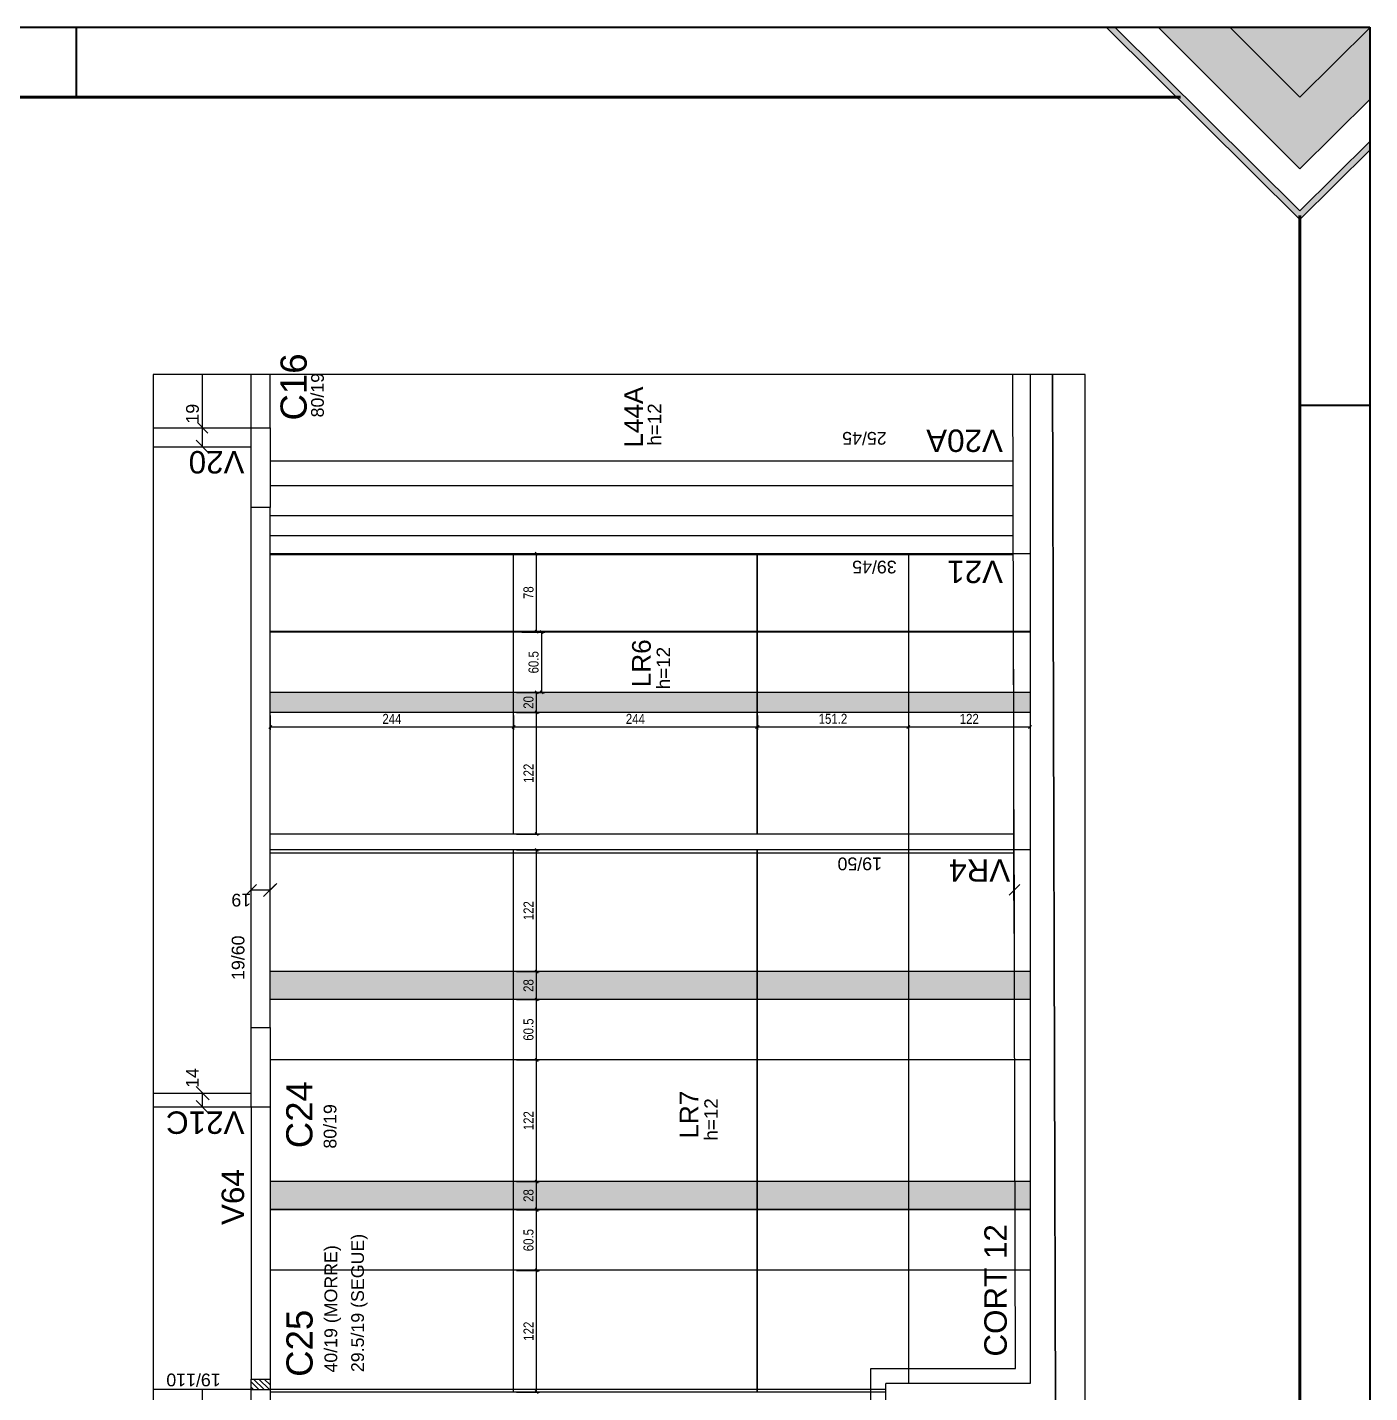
# Model space of a CAD drawing. Extents: x -9338 to -2786, y 930 to 5130.
# Drawn here: x -4132 to -2786, y 3761 to 5130 of the extents above; entities that cross this region are included whole.
import ezdxf

# ---------------------------------------------------------------- set-up
doc = ezdxf.new("R2010")
doc.units = 0
doc.linetypes.add('HIDDEN2', pattern=[0.1875, 0.125, -0.0625])
for name, color, linetype in [('1', 3, 'Continuous'), ('210', 3, 'HIDDEN2'), ('212', 3, 'Continuous'), ('213', 3, 'Continuous'), ('216', 3, 'Continuous'), ('220', 5, 'Continuous'), ('221', 1, 'Continuous'), ('222', 6, 'Continuous'), ('226', 4, 'Continuous'), ('233', 6, 'Continuous'), ('250', 1, 'Continuous'), ('COTA', 2, 'Continuous'), ('Hachura', 7, 'Continuous'), ('Painéis', 200, 'Continuous')]:
    doc.layers.add(name, color=color, linetype=linetype)
doc.layers.add('FOLHA', color=255, linetype='Continuous', lineweight=40)
doc.layers.add('Folhas', color=255, linetype='Continuous', lineweight=9)
doc.styles.add('COTA TECNICA-50', font='techl___.ttf', dxfattribs={"height": 10})
doc.styles.get("Standard").update_dxf_attribs({"font": 'arial.ttf'})
doc.dimstyles.new('COTA PAINEL-50', dxfattribs={"dimtxt": 10, "dimasz": 3, "dimexe": 3, "dimexo": 3, "dimgap": 3, "dimtad": 1, "dimdec": 1, "dimzin": 9, "dimdsep": 46, "dimtxsty": 'COTA TECNICA-50', "dimblk1": 'OBLIQUE', "dimblk2": 'OBLIQUE', "dimsah": 1, "dimcen": 0.9, "dimclrd": 4, "dimclre": 4, "dimclrt": 240, "dimadec": 1, "dimazin": 3, "dimtfac": 1, "dimtdec": 1, "dimtmove": 0, "dimatfit": 3, "dimfxl": 1, "dimtolj": 1, "dimtzin": 12, "dimarcsym": 0})

# ---------------------------------------------------------------- blocks, each defined once
blk = doc.blocks.new('_H950EE058A0-003')
for p, q in [((1064.822051, 10674.403208), (1072.482335, 10682.063492)), ((1064.822051, 10679.706509), (1067.179034, 10682.063492)), ((1064.822051, 10669.099907), (1075.322051, 10679.599907)), ((1064.822051, 10663.796606), (1075.322051, 10674.296606)), ((1069.392238, 10663.063492), (1075.322051, 10668.993305)), ((1074.695539, 10663.063492), (1075.322051, 10663.690004))]:
    blk.add_line(p, q)
blk = doc.blocks.new('_Oblique')
at = {"color": 0, "linetype": 'ByBlock', "lineweight": -2}
blk.add_line((-0.5, -0.5), (0.5, 0.5), dxfattribs=at)
blk = doc.blocks.new('*D268')
at = {"layer": 'COTA', "color": 4, "lineweight": -2, "transparency": 16777216}
for p, q in [((-3641.2, 3884.1), (-3618.2, 3884.1)), ((-3621.2, 3762.1), (-3621.2, 3884.1)), ((-3641.2, 3762.1), (-3618.2, 3762.1))]:
    blk.add_line(p, q, dxfattribs=at)
at = {"layer": 'Defpoints', "color": 0, "transparency": 16777216}
for p in [(-3644.2, 3884.1), (-3621.2, 3884.1), (-3644.2, 3762.1)]:
    blk.add_point(p, dxfattribs=at)
at = {"layer": 'COTA', "color": 4, "lineweight": -2, "transparency": 16777216, "xscale": 3, "yscale": 3, "zscale": 3}
for p, rotation in [((-3621.2, 3884.1), 90), ((-3621.2, 3762.1), 270)]:
    blk.add_blockref('_Oblique', p, dxfattribs=dict(at, rotation=rotation))
at = {"layer": 'COTA', "color": 240, "transparency": 16777216, "insert": (-3629.3, 3823.1), "char_height": 10, "attachment_point": 5, "rotation": 90, "style": 'COTA TECNICA-50'}
blk.add_mtext('\\A1;122', dxfattribs=at)
blk = doc.blocks.new('*D269')
at = {"layer": 'COTA', "color": 4, "lineweight": -2, "transparency": 16777216}
for p, q in [((-3641.2, 3944.6), (-3618.2, 3944.6)), ((-3621.2, 3884.1), (-3621.2, 3944.6)), ((-3641.2, 3884.1), (-3618.2, 3884.1))]:
    blk.add_line(p, q, dxfattribs=at)
at = {"layer": 'Defpoints', "color": 0, "transparency": 16777216}
for p in [(-3644.2, 3944.6), (-3621.2, 3944.6), (-3644.2, 3884.1)]:
    blk.add_point(p, dxfattribs=at)
at = {"layer": 'COTA', "color": 4, "lineweight": -2, "transparency": 16777216, "xscale": 3, "yscale": 3, "zscale": 3}
for p, rotation in [((-3621.2, 3944.6), 90), ((-3621.2, 3884.1), 270)]:
    blk.add_blockref('_Oblique', p, dxfattribs=dict(at, rotation=rotation))
at = {"layer": 'COTA', "color": 240, "transparency": 16777216, "insert": (-3629.3, 3914.4), "char_height": 10, "attachment_point": 5, "rotation": 90, "style": 'COTA TECNICA-50'}
blk.add_mtext('\\A1;60.5', dxfattribs=at)
blk = doc.blocks.new('*D270')
at = {"layer": 'COTA', "color": 4, "lineweight": -2, "transparency": 16777216}
for p, q in [((-3641.2, 3973.1), (-3618.2, 3973.1)), ((-3621.2, 3945.1), (-3621.2, 3973.1)), ((-3641.2, 3945.1), (-3618.2, 3945.1))]:
    blk.add_line(p, q, dxfattribs=at)
at = {"layer": 'Defpoints', "color": 0, "transparency": 16777216}
for p in [(-3644.2, 3973.1), (-3621.2, 3973.1), (-3644.2, 3945.1)]:
    blk.add_point(p, dxfattribs=at)
at = {"layer": 'COTA', "color": 4, "lineweight": -2, "transparency": 16777216, "xscale": 3, "yscale": 3, "zscale": 3}
for p, rotation in [((-3621.2, 3973.1), 90), ((-3621.2, 3945.1), 270)]:
    blk.add_blockref('_Oblique', p, dxfattribs=dict(at, rotation=rotation))
at = {"layer": 'COTA', "color": 240, "transparency": 16777216, "insert": (-3629.3, 3959.1), "char_height": 10, "attachment_point": 5, "rotation": 90, "style": 'COTA TECNICA-50'}
blk.add_mtext('\\A1;28', dxfattribs=at)
blk = doc.blocks.new('*D271')
at = {"layer": 'COTA', "color": 4, "lineweight": -2, "transparency": 16777216}
for p, q in [((-3641.2, 4095.1), (-3618.2, 4095.1)), ((-3621.2, 3973.1), (-3621.2, 4095.1)), ((-3641.2, 3973.1), (-3618.2, 3973.1))]:
    blk.add_line(p, q, dxfattribs=at)
at = {"layer": 'Defpoints', "color": 0, "transparency": 16777216}
for p in [(-3644.2, 4095.1), (-3621.2, 4095.1), (-3644.2, 3973.1)]:
    blk.add_point(p, dxfattribs=at)
at = {"layer": 'COTA', "color": 4, "lineweight": -2, "transparency": 16777216, "xscale": 3, "yscale": 3, "zscale": 3}
for p, rotation in [((-3621.2, 4095.1), 90), ((-3621.2, 3973.1), 270)]:
    blk.add_blockref('_Oblique', p, dxfattribs=dict(at, rotation=rotation))
at = {"layer": 'COTA', "color": 240, "transparency": 16777216, "insert": (-3629.3, 4034.1), "char_height": 10, "attachment_point": 5, "rotation": 90, "style": 'COTA TECNICA-50'}
blk.add_mtext('\\A1;122', dxfattribs=at)
blk = doc.blocks.new('*D272')
at = {"layer": 'COTA', "color": 4, "lineweight": -2, "transparency": 16777216}
for p, q in [((-3641.2, 4155.6), (-3618.2, 4155.6)), ((-3621.2, 4095.1), (-3621.2, 4155.6)), ((-3641.2, 4095.1), (-3618.2, 4095.1))]:
    blk.add_line(p, q, dxfattribs=at)
at = {"layer": 'Defpoints', "color": 0, "transparency": 16777216}
for p in [(-3644.2, 4155.6), (-3621.2, 4155.6), (-3644.2, 4095.1)]:
    blk.add_point(p, dxfattribs=at)
at = {"layer": 'COTA', "color": 4, "lineweight": -2, "transparency": 16777216, "xscale": 3, "yscale": 3, "zscale": 3}
for p, rotation in [((-3621.2, 4155.6), 90), ((-3621.2, 4095.1), 270)]:
    blk.add_blockref('_Oblique', p, dxfattribs=dict(at, rotation=rotation))
at = {"layer": 'COTA', "color": 240, "transparency": 16777216, "insert": (-3629.3, 4125.4), "char_height": 10, "attachment_point": 5, "rotation": 90, "style": 'COTA TECNICA-50'}
blk.add_mtext('\\A1;60.5', dxfattribs=at)
blk = doc.blocks.new('*D273')
at = {"layer": 'COTA', "color": 4, "lineweight": -2, "transparency": 16777216}
for p, q in [((-3641.2, 4183.6), (-3618.2, 4183.6)), ((-3621.2, 4155.6), (-3621.2, 4183.6)), ((-3641.2, 4155.6), (-3618.2, 4155.6))]:
    blk.add_line(p, q, dxfattribs=at)
at = {"layer": 'Defpoints', "color": 0, "transparency": 16777216}
for p in [(-3644.2, 4183.6), (-3621.2, 4183.6), (-3644.2, 4155.6)]:
    blk.add_point(p, dxfattribs=at)
at = {"layer": 'COTA', "color": 4, "lineweight": -2, "transparency": 16777216, "xscale": 3, "yscale": 3, "zscale": 3}
for p, rotation in [((-3621.2, 4183.6), 90), ((-3621.2, 4155.6), 270)]:
    blk.add_blockref('_Oblique', p, dxfattribs=dict(at, rotation=rotation))
at = {"layer": 'COTA', "color": 240, "transparency": 16777216, "insert": (-3629.3, 4169.6), "char_height": 10, "attachment_point": 5, "rotation": 90, "style": 'COTA TECNICA-50'}
blk.add_mtext('\\A1;28', dxfattribs=at)
blk = doc.blocks.new('*D274')
at = {"layer": 'COTA', "color": 4, "lineweight": -2, "transparency": 16777216}
for p, q in [((-3641.2, 4305.6), (-3618.2, 4305.6)), ((-3621.2, 4183.6), (-3621.2, 4305.6)), ((-3641.2, 4183.6), (-3618.2, 4183.6))]:
    blk.add_line(p, q, dxfattribs=at)
at = {"layer": 'Defpoints', "color": 0, "transparency": 16777216}
for p in [(-3644.2, 4305.6), (-3621.2, 4305.6), (-3644.2, 4183.6)]:
    blk.add_point(p, dxfattribs=at)
at = {"layer": 'COTA', "color": 4, "lineweight": -2, "transparency": 16777216, "xscale": 3, "yscale": 3, "zscale": 3}
for p, rotation in [((-3621.2, 4305.6), 90), ((-3621.2, 4183.6), 270)]:
    blk.add_blockref('_Oblique', p, dxfattribs=dict(at, rotation=rotation))
at = {"layer": 'COTA', "color": 240, "transparency": 16777216, "insert": (-3629.3, 4244.6), "char_height": 10, "attachment_point": 5, "rotation": 90, "style": 'COTA TECNICA-50'}
blk.add_mtext('\\A1;122', dxfattribs=at)
blk = doc.blocks.new('*D275')
at = {"layer": 'COTA', "color": 4, "lineweight": -2, "transparency": 16777216}
for p, q in [((-3641.2, 4443.4), (-3618.2, 4443.4)), ((-3621.2, 4321.4), (-3621.2, 4443.4)), ((-3641.2, 4321.4), (-3618.2, 4321.4))]:
    blk.add_line(p, q, dxfattribs=at)
at = {"layer": 'Defpoints', "color": 0, "transparency": 16777216}
for p in [(-3644.2, 4443.4), (-3621.2, 4443.4), (-3644.2, 4321.4)]:
    blk.add_point(p, dxfattribs=at)
at = {"layer": 'COTA', "color": 4, "lineweight": -2, "transparency": 16777216, "xscale": 3, "yscale": 3, "zscale": 3}
for p, rotation in [((-3621.2, 4443.4), 90), ((-3621.2, 4321.4), 270)]:
    blk.add_blockref('_Oblique', p, dxfattribs=dict(at, rotation=rotation))
at = {"layer": 'COTA', "color": 240, "transparency": 16777216, "insert": (-3629.3, 4382.4), "char_height": 10, "attachment_point": 5, "rotation": 90, "style": 'COTA TECNICA-50'}
blk.add_mtext('\\A1;122', dxfattribs=at)
blk = doc.blocks.new('*D276')
at = {"layer": 'COTA', "color": 4, "lineweight": -2, "transparency": 16777216}
for p, q in [((-3641.2, 4463.4), (-3618.2, 4463.4)), ((-3621.2, 4443.4), (-3621.2, 4463.4)), ((-3641.2, 4443.4), (-3618.2, 4443.4))]:
    blk.add_line(p, q, dxfattribs=at)
at = {"layer": 'Defpoints', "color": 0, "transparency": 16777216}
for p in [(-3644.2, 4463.4), (-3621.2, 4463.4), (-3644.2, 4443.4)]:
    blk.add_point(p, dxfattribs=at)
at = {"layer": 'COTA', "color": 4, "lineweight": -2, "transparency": 16777216, "xscale": 3, "yscale": 3, "zscale": 3}
for p, rotation in [((-3621.2, 4463.4), 90), ((-3621.2, 4443.4), 270)]:
    blk.add_blockref('_Oblique', p, dxfattribs=dict(at, rotation=rotation))
at = {"layer": 'COTA', "color": 240, "transparency": 16777216, "insert": (-3629.3, 4453.4), "char_height": 10, "attachment_point": 5, "rotation": 90, "style": 'COTA TECNICA-50'}
blk.add_mtext('\\A1;20', dxfattribs=at)
blk = doc.blocks.new('*D277')
at = {"layer": 'COTA', "color": 4, "lineweight": -2, "transparency": 16777216}
for p, q in [((-3636.1, 4523.9), (-3613.1, 4523.9)), ((-3616.1, 4463.4), (-3616.1, 4523.9)), ((-3641.2, 4463.4), (-3613.1, 4463.4))]:
    blk.add_line(p, q, dxfattribs=at)
at = {"layer": 'Defpoints', "color": 0, "transparency": 16777216}
for p in [(-3639.1, 4523.9), (-3616.1, 4523.9), (-3644.2, 4463.4)]:
    blk.add_point(p, dxfattribs=at)
at = {"layer": 'COTA', "color": 4, "lineweight": -2, "transparency": 16777216, "xscale": 3, "yscale": 3, "zscale": 3}
for p, rotation in [((-3616.1, 4523.9), 90), ((-3616.1, 4463.4), 270)]:
    blk.add_blockref('_Oblique', p, dxfattribs=dict(at, rotation=rotation))
at = {"layer": 'COTA', "color": 240, "transparency": 16777216, "insert": (-3624.2, 4493.6), "char_height": 10, "attachment_point": 5, "rotation": 90, "style": 'COTA TECNICA-50'}
blk.add_mtext('\\A1;60.5', dxfattribs=at)
blk = doc.blocks.new('*D278')
at = {"layer": 'COTA', "color": 4, "lineweight": -2, "transparency": 16777216}
for p, q in [((-3641.2, 4602.4), (-3618.2, 4602.4)), ((-3621.2, 4524.4), (-3621.2, 4602.4)), ((-3641.2, 4524.4), (-3618.2, 4524.4))]:
    blk.add_line(p, q, dxfattribs=at)
at = {"layer": 'Defpoints', "color": 0, "transparency": 16777216}
for p in [(-3644.2, 4602.4), (-3621.2, 4602.4), (-3644.2, 4524.4)]:
    blk.add_point(p, dxfattribs=at)
at = {"layer": 'COTA', "color": 4, "lineweight": -2, "transparency": 16777216, "xscale": 3, "yscale": 3, "zscale": 3}
for p, rotation in [((-3621.2, 4602.4), 90), ((-3621.2, 4524.4), 270)]:
    blk.add_blockref('_Oblique', p, dxfattribs=dict(at, rotation=rotation))
at = {"layer": 'COTA', "color": 240, "transparency": 16777216, "insert": (-3629.3, 4563.4), "char_height": 10, "attachment_point": 5, "rotation": 90, "style": 'COTA TECNICA-50'}
blk.add_mtext('\\A1;78', dxfattribs=at)
blk = doc.blocks.new('*D279')
at = {"layer": 'COTA', "color": 4, "lineweight": -2, "transparency": 16777216}
for p, q in [((-3888.2, 4440.4), (-3888.2, 4425.8)), ((-3644.2, 4440.4), (-3644.2, 4425.8)), ((-3888.2, 4428.8), (-3644.2, 4428.8))]:
    blk.add_line(p, q, dxfattribs=at)
at = {"layer": 'Defpoints', "color": 0, "transparency": 16777216}
for p in [(-3888.2, 4443.4), (-3644.2, 4443.4), (-3644.2, 4428.8)]:
    blk.add_point(p, dxfattribs=at)
at = {"layer": 'COTA', "color": 4, "lineweight": -2, "transparency": 16777216, "xscale": 3, "yscale": 3, "zscale": 3, "rotation": 180}
blk.add_blockref('_Oblique', (-3888.2, 4428.8), dxfattribs=at)
at = {"layer": 'COTA', "color": 4, "lineweight": -2, "transparency": 16777216, "xscale": 3, "yscale": 3, "zscale": 3}
blk.add_blockref('_Oblique', (-3644.2, 4428.8), dxfattribs=at)
at = {"layer": 'COTA', "color": 240, "transparency": 16777216, "insert": (-3766.2, 4436.9), "char_height": 10, "attachment_point": 5, "style": 'COTA TECNICA-50'}
blk.add_mtext('\\A1;244', dxfattribs=at)
blk = doc.blocks.new('*D280')
at = {"layer": 'COTA', "color": 4, "lineweight": -2, "transparency": 16777216}
for p, q in [((-3644.2, 4440.4), (-3644.2, 4425.8)), ((-3400.2, 4440.4), (-3400.2, 4425.8)), ((-3644.2, 4428.8), (-3400.2, 4428.8))]:
    blk.add_line(p, q, dxfattribs=at)
at = {"layer": 'Defpoints', "color": 0, "transparency": 16777216}
for p in [(-3644.2, 4443.4), (-3400.2, 4443.4), (-3400.2, 4428.8)]:
    blk.add_point(p, dxfattribs=at)
at = {"layer": 'COTA', "color": 4, "lineweight": -2, "transparency": 16777216, "xscale": 3, "yscale": 3, "zscale": 3, "rotation": 180}
blk.add_blockref('_Oblique', (-3644.2, 4428.8), dxfattribs=at)
at = {"layer": 'COTA', "color": 4, "lineweight": -2, "transparency": 16777216, "xscale": 3, "yscale": 3, "zscale": 3}
blk.add_blockref('_Oblique', (-3400.2, 4428.8), dxfattribs=at)
at = {"layer": 'COTA', "color": 240, "transparency": 16777216, "insert": (-3522.2, 4436.9), "char_height": 10, "attachment_point": 5, "style": 'COTA TECNICA-50'}
blk.add_mtext('\\A1;244', dxfattribs=at)
blk = doc.blocks.new('*D281')
at = {"layer": 'COTA', "color": 4, "lineweight": -2, "transparency": 16777216}
for p, q in [((-3399.7, 4440.4), (-3399.7, 4425.8)), ((-3248.6, 4440.4), (-3248.6, 4425.8)), ((-3399.7, 4428.8), (-3248.6, 4428.8))]:
    blk.add_line(p, q, dxfattribs=at)
at = {"layer": 'Defpoints', "color": 0, "transparency": 16777216}
for p in [(-3399.7, 4443.4), (-3248.6, 4443.4), (-3248.6, 4428.8)]:
    blk.add_point(p, dxfattribs=at)
at = {"layer": 'COTA', "color": 4, "lineweight": -2, "transparency": 16777216, "xscale": 3, "yscale": 3, "zscale": 3, "rotation": 180}
blk.add_blockref('_Oblique', (-3399.7, 4428.8), dxfattribs=at)
at = {"layer": 'COTA', "color": 4, "lineweight": -2, "transparency": 16777216, "xscale": 3, "yscale": 3, "zscale": 3}
blk.add_blockref('_Oblique', (-3248.6, 4428.8), dxfattribs=at)
at = {"layer": 'COTA', "color": 240, "transparency": 16777216, "insert": (-3324.2, 4436.9), "char_height": 10, "attachment_point": 5, "style": 'COTA TECNICA-50'}
blk.add_mtext('\\A1;151.2', dxfattribs=at)
blk = doc.blocks.new('*D282')
at = {"layer": 'COTA', "color": 4, "lineweight": -2, "transparency": 16777216}
for p, q in [((-3248.6, 4440.4), (-3248.6, 4425.8)), ((-3126.6, 4440.4), (-3126.6, 4425.8)), ((-3248.6, 4428.8), (-3126.6, 4428.8))]:
    blk.add_line(p, q, dxfattribs=at)
at = {"layer": 'Defpoints', "color": 0, "transparency": 16777216}
for p in [(-3248.6, 4443.4), (-3126.6, 4443.4), (-3126.6, 4428.8)]:
    blk.add_point(p, dxfattribs=at)
at = {"layer": 'COTA', "color": 4, "lineweight": -2, "transparency": 16777216, "xscale": 3, "yscale": 3, "zscale": 3, "rotation": 180}
blk.add_blockref('_Oblique', (-3248.6, 4428.8), dxfattribs=at)
at = {"layer": 'COTA', "color": 4, "lineweight": -2, "transparency": 16777216, "xscale": 3, "yscale": 3, "zscale": 3}
blk.add_blockref('_Oblique', (-3126.6, 4428.8), dxfattribs=at)
at = {"layer": 'COTA', "color": 240, "transparency": 16777216, "insert": (-3187.6, 4436.9), "char_height": 10, "attachment_point": 5, "style": 'COTA TECNICA-50'}
blk.add_mtext('\\A1;122', dxfattribs=at)

msp = doc.modelspace()

# ---------------------------------------------------------------- hatches: boundary and pattern name
h = msp.add_hatch(color=30)
h.dxf.hatch_style = 1
h.paths.add_polyline_path([(-3050.54, 5130.12), (-3041.79, 5130.12), (-2856.35, 4946.05), (-2786.27, 5015.68), (-2786.27, 5006.98), (-2856.34, 4937.36)])
at = {"true_color": 0x000000}
h = msp.add_hatch(color=18, dxfattribs=at)
h.dxf.hatch_style = 1
h.paths.add_polyline_path([(-2998.23, 5130.12), (-2926.3, 5130.12), (-2856.23, 5060.05), (-2786.27, 5129.56), (-2786.27, 5057.86), (-2856.34, 4988.24)])
at = {"true_color": 0xff7f00}
h = msp.add_hatch(color=30, dxfattribs=at)
h.dxf.hatch_style = 1
h.paths.add_polyline_path([(-2926.3, 5130.12), (-2786.27, 5130.12), (-2786.27, 5129.56), (-2856.23, 5060.05)])
at = {"layer": 'Hachura', "true_color": 0x939598}
h = msp.add_hatch(color=252, dxfattribs=at)
h.dxf.hatch_style = 1
h.paths.add_polyline_path([(-3126.58, 4463.36), (-3143.14, 4463.36), (-3143.09, 4443.36), (-3126.58, 4443.36)])
h.paths.add_polyline_path([(-3143.24, 4443.36), (-3143.24, 4463.36), (-3399.74, 4463.36), (-3399.74, 4443.36)])
h.paths.add_polyline_path([(-3644.24, 4463.36), (-3644.24, 4443.36), (-3400.24, 4443.36), (-3400.24, 4463.36)])
h.paths.add_polyline_path([(-3888.24, 4463.36), (-3888.24, 4443.36), (-3644.24, 4443.36), (-3644.24, 4463.36)])
h.paths.add_polyline_path([(-3619.48, 4443.07), (-3619.48, 4464.03), (-3640.07, 4464.03), (-3640.07, 4443.07)], flags=9)
h = msp.add_hatch(color=252, dxfattribs=at)
h.dxf.hatch_style = 1
h.paths.add_polyline_path([(-3142.32, 4183.63), (-3142.32, 4158.63), (-3142.32, 4155.63), (-3126.58, 4155.63), (-3126.58, 4183.63)])
h.paths.add_polyline_path([(-3399.74, 4183.63), (-3399.74, 4155.63), (-3142.32, 4155.63), (-3142.32, 4158.63), (-3142.39, 4183.63)])
h.paths.add_polyline_path([(-3644.24, 4183.63), (-3644.24, 4155.63), (-3400.24, 4155.63), (-3400.24, 4183.63)])
h.paths.add_polyline_path([(-3888.24, 4183.63), (-3888.24, 4155.63), (-3644.24, 4155.63), (-3644.24, 4183.63)])
h = msp.add_hatch(color=252, dxfattribs=at)
h.dxf.hatch_style = 1
h.paths.add_polyline_path([(-3888.24, 3973.13), (-3888.24, 3945.13), (-3644.24, 3945.13), (-3644.24, 3973.13)])
h.paths.add_polyline_path([(-3644.24, 3973.13), (-3644.24, 3945.13), (-3400.24, 3945.13), (-3400.24, 3973.13)])
h.paths.add_polyline_path([(-3399.74, 3973.13), (-3399.74, 3945.13), (-3141.75, 3945.13), (-3141.82, 3973.13)])
h.paths.add_polyline_path([(-3141.82, 3973.13), (-3141.75, 3945.13), (-3126.58, 3945.13), (-3126.58, 3973.13)])

# ---------------------------------------------------------------- linework, layer by layer
at = {"color": 30}
for points in [[(-2786.27, 5006.98), (-2856.34, 4937.36), (-3050.54, 5130.12)], [(-2786.27, 5015.68), (-2856.35, 4946.05), (-3041.79, 5130.12)], [(-2998.23, 5130.12), (-2856.34, 4988.24), (-2786.27, 5057.86)], [(-2926.3, 5130.12), (-2856.23, 5060.05), (-2786.27, 5129.56)]]:
    msp.add_lwpolyline(points, dxfattribs=at)
at = {"layer": '1'}
for p, q in [((-3907.34, 4728.66), (-3907.34, 4781.98)), ((-3888.34, 4728.66), (-3888.34, 4781.98)), ((-4005.39, 4728.66), (-3907.34, 4728.66)), ((-4005.39, 4709.66), (-3907.34, 4709.66)), ((-3143.77, 4695.36), (-3888.24, 4695.36)), ((-3907.24, 4127.67), (-3907.24, 4648.66)), ((-3888.24, 4127.67), (-3888.24, 4601.36)), ((-3143.24, 4601.36), (-3888.24, 4601.36)), ((-3142.32, 4321.36), (-3888.24, 4321.36)), ((-3142.27, 4302.36), (-3888.24, 4302.36)), ((-4005.39, 4061.67), (-3907.34, 4061.67)), ((-3907.34, 4047.67), (-4005.39, 4047.67)), ((-3907.24, 4047.67), (-3907.24, 3775.13)), ((-3888.24, 4047.67), (-3888.24, 3775.13)), ((-3907.24, 3764.63), (-4005.39, 3764.63)), ((-3271.22, 3764.63), (-3888.24, 3764.63))]:
    msp.add_line(p, q, dxfattribs=at)
at = {"layer": '210'}
for p, q in [((-3143.41, 4670.36), (-3888.24, 4670.36)), ((-3888.24, 4601.36), (-3888.24, 4648.66)), ((-3143.41, 4640.36), (-3888.24, 4640.36)), ((-3143.41, 4620.36), (-3888.24, 4620.36))]:
    msp.add_line(p, q, dxfattribs=at)
at = {"layer": '216'}
for p, q in [((-3950.61, 4723.36), (-3961.21, 4733.97)), ((-3949.28, 4703.03), (-3962.54, 4716.29)), ((-3912.54, 4260.1), (-3901.93, 4270.71)), ((-3881.61, 4272.03), (-3894.87, 4258.78)), ((-3882.93, 4270.71), (-3893.54, 4260.1)), ((-3137.02, 4270.71), (-3147.63, 4260.1)), ((-3949.28, 4055.04), (-3962.54, 4068.3)), ((-3949.28, 4041.04), (-3962.54, 4054.3))]:
    msp.add_line(p, q, dxfattribs=at)
at = {"layer": '220'}
for p, q in [((-3141.32, 3785.63), (-3144, 4781.98)), ((-3101.21, 3745.63), (-3104, 4781.98)), ((-3286.22, 3096.63), (-3286.22, 3785.63)), ((-3286.22, 3785.63), (-3141.32, 3785.63))]:
    msp.add_line(p, q, dxfattribs=at)
msp.add_lwpolyline([(-3104, 4781.98), (-3101.21, 3745.63), (-3246.25, 3745.63)], dxfattribs=at)
at = {"layer": '222'}
msp.add_line((-3907.24, 3764.63), (-3888.24, 3764.63), dxfattribs=at)
for points in [[(-3907.24, 4648.66), (-3907.24, 4728.66), (-3888.24, 4728.66), (-3888.24, 4648.66), (-3907.24, 4648.66)], [(-3907.24, 4047.67), (-3907.24, 4127.67), (-3888.24, 4127.67), (-3888.24, 4047.67), (-3907.24, 4047.67)], [(-3907.24, 3735.13), (-3907.24, 3775.13), (-3888.24, 3775.13), (-3888.24, 3735.13), (-3907.24, 3735.13)]]:
    msp.add_lwpolyline(points, dxfattribs=at)
at = {"layer": '250'}
for p, q in [((-3955.91, 4728.66), (-3955.91, 4781.98)), ((-3955.91, 4709.66), (-3955.91, 4728.66)), ((-3143.56, 4630.68), (-3143.56, 4686.18)), ((-3143.24, 4486.63), (-3143.24, 4254.89)), ((-3888.24, 4244.72), (-3888.24, 4280.41)), ((-3142.32, 4152.67), (-3142.32, 4280.41)), ((-3907.24, 4265.41), (-3888.24, 4265.41)), ((-3955.91, 4047.67), (-3955.91, 4061.67)), ((-3955.91, 3745.63), (-3955.91, 3764.63))]:
    msp.add_line(p, q, dxfattribs=at)
at = {"layer": 'COTA', "color": 252, "true_color": 0x939598}
msp.add_lwpolyline([(-3071.48, 2965.99), (-3071.48, 4781.98), (-4005.39, 4781.98), (-4005.39, 2965.99)], close=True, dxfattribs=at)
at = {"layer": 'FOLHA'}
for p, q in [((-4082.59, 5130.12), (-4082.59, 5060.05)), ((-2786.27, 4751.14), (-2856.34, 4751.14))]:
    msp.add_line(p, q, dxfattribs=at)
msp.add_lwpolyline([(-2786.27, 5130.12), (-2786.27, 930.12), (-9337.89, 930.12), (-9337.89, 5130.12)], close=True, dxfattribs=at)
at = {"layer": 'Folhas', "color": 30, "const_width": 3}
for points in [[(-2975.57, 1000.19), (-9162.72, 1000.19), (-9162.72, 5060.05), (-2975.57, 5060.05)], [(-2856.34, 4941.71), (-2856.34, 1118.54)]]:
    msp.add_lwpolyline(points, dxfattribs=at)
at = {"layer": 'Painéis'}
for p, q in [((-3126.58, 4781.98), (-3126.58, 3770.63)), ((-3126.58, 4602.36), (-3888.24, 4602.36)), ((-3644.24, 4321.36), (-3644.24, 4602.36)), ((-3400.24, 4321.36), (-3400.24, 4602.36)), ((-3399.74, 4321.36), (-3399.74, 4602.36)), ((-3248.58, 4602.36), (-3248.58, 3770.63)), ((-3126.58, 4524.36), (-3888.24, 4524.36)), ((-3126.58, 4523.86), (-3888.24, 4523.86)), ((-3126.58, 4463.36), (-3888.24, 4463.36)), ((-3126.58, 4443.36), (-3888.24, 4443.36)), ((-3126.58, 4305.63), (-3888.24, 4305.63)), ((-3644.24, 3762.13), (-3644.24, 4305.63)), ((-3400.24, 3762.13), (-3400.24, 4305.63)), ((-3399.74, 3762.13), (-3399.74, 4305.63)), ((-3126.58, 4183.63), (-3888.24, 4183.63)), ((-3126.58, 4155.63), (-3888.24, 4155.63)), ((-3126.58, 4095.13), (-3888.24, 4095.13)), ((-3126.58, 3973.13), (-3888.24, 3973.13)), ((-3126.58, 3945.13), (-3888.24, 3945.13)), ((-3126.58, 3944.63), (-3888.24, 3944.63)), ((-3126.58, 3884.13), (-3888.24, 3884.13)), ((-3271.22, 3081.63), (-3271.22, 3770.63)), ((-3126.58, 3770.63), (-3271.22, 3770.63)), ((-3271.22, 3762.13), (-3888.24, 3762.13))]:
    msp.add_line(p, q, dxfattribs=at)

# ---------------------------------------------------------------- block references
at = {"layer": '221', "rotation": 90}
msp.add_blockref('_H950EE058A0-003', (6774.83, 2699.81), dxfattribs=at)

# ---------------------------------------------------------------- texts
at = {"layer": '212'}
for s, rotation, p in [('25/45', 180, (-3270.36, 4724.51)), ('39/45', 180, (-3260.35, 4595.49)), ('19/50', 180, (-3275.04, 4297.94)), ('19/60', 90, (-3914.03, 4175.2)), ('19/110', 180, (-3937.81, 3780.63))]:
    msp.add_text(s, height=12.75, rotation=rotation, dxfattribs=at).set_placement(p)
at = {"layer": '213'}
for s, p in [('80/19', (-3834.44, 4739.11)), ('80/19', (-3821.84, 4006.13)), ('29.5/19 (SEGUE)', (-3794.23, 3782.11)), ('40/19 (MORRE)', (-3821.04, 3781.65))]:
    msp.add_text(s, height=12.75, rotation=90, dxfattribs=at).set_placement(p)
at = {"layer": '216'}
for s, height, rotation, p in [('19', 12.75, 90, (-3959.73, 4732.91)), ('h=12', 13.5, 90, (-3496.34, 4710.71)), ('h=12', 13.5, 90, (-3487.37, 4466.57)), ('19', 12.75, 180, (-3907.24, 4261.58)), ('14', 12.75, 90, (-3959.73, 4067.09)), ('h=12', 13.5, 90, (-3439.59, 4014.12))]:
    msp.add_text(s, height=height, rotation=rotation, dxfattribs=at).set_placement(p)
at = {"layer": '220'}
for s, p in [('C16', (-3851.62, 4735.98)), ('C24', (-3845.87, 4006.5)), ('C25', (-3845.7, 3777.35))]:
    msp.add_text(s, height=26.25, rotation=90, dxfattribs=at).set_placement(p)
at = {"layer": '226'}
for s, p in [('L44A', (-3514.67, 4708.78)), ('LR6', (-3506.77, 4468.6)), ('LR7', (-3459, 4016.15))]:
    msp.add_text(s, height=18.75, rotation=90, dxfattribs=at).set_placement(p)
at = {"layer": '233'}
for s, rotation, p in [('V20A', 180, (-3153.85, 4726.96)), ('V20', 180, (-3913.99, 4705.41)), ('V21', 180, (-3153.77, 4595.55)), ('VR4', 180, (-3146.54, 4296.21)), ('V21C', 180, (-3913.99, 4043.41)), ('V64', 90, (-3914.37, 3929.56)), ('CORT 12', 90, (-3150, 3797.67))]:
    msp.add_text(s, height=22.5, rotation=rotation, dxfattribs=at).set_placement(p)

# ---------------------------------------------------------------- dimensions: what is measured, and where the dimension line sits
at = {"layer": 'COTA', "color": 252, "true_color": 0x939598}
for base, p1, p2, angle, picture, middle in [((-3621.21, 4602.36), (-3644.24, 4524.36), (-3644.24, 4602.36), 90, '*D278', (-3629.3, 4563.36)), ((-3616.06, 4523.86), (-3644.24, 4463.36), (-3639.09, 4523.86), 90, '*D277', (-3624.17, 4493.61)), ((-3644.24, 4428.8), (-3888.24, 4443.36), (-3644.24, 4443.36), 180, '*D279', (-3766.24, 4436.87)), ((-3621.21, 4443.36), (-3644.24, 4321.36), (-3644.24, 4443.36), 90, '*D275', (-3629.26, 4382.36)), ((-3248.58, 4428.8), (-3399.74, 4443.36), (-3248.58, 4443.36), 180, '*D281', (-3324.16, 4436.91)), ((-3621.21, 4305.63), (-3644.24, 4183.63), (-3644.24, 4305.63), 90, '*D274', (-3629.26, 4244.63)), ((-3621.21, 4183.63), (-3644.24, 4155.63), (-3644.24, 4183.63), 90, '*D273', (-3629.3, 4169.63)), ((-3621.21, 4155.63), (-3644.24, 4095.13), (-3644.24, 4155.63), 90, '*D272', (-3629.32, 4125.38)), ((-3621.21, 4095.13), (-3644.24, 3973.13), (-3644.24, 4095.13), 90, '*D271', (-3629.26, 4034.13)), ((-3621.21, 3973.13), (-3644.24, 3945.13), (-3644.24, 3973.13), 90, '*D270', (-3629.3, 3959.13)), ((-3621.21, 3944.63), (-3644.24, 3884.13), (-3644.24, 3944.63), 90, '*D269', (-3629.32, 3914.38)), ((-3621.21, 3884.13), (-3644.24, 3762.13), (-3644.24, 3884.13), 90, '*D268', (-3629.26, 3823.13))]:
    dim = msp.add_linear_dim(base=base, p1=p1, p2=p2, angle=angle, dimstyle='COTA PAINEL-50', dxfattribs=at)
    dim.commit()
    dim.dimension.update_dxf_attribs({"geometry": picture, "text_midpoint": middle})
dim = msp.add_linear_dim(base=(-3621.21, 4463.36), p1=(-3644.24, 4443.36), p2=(-3644.24, 4463.36), angle=90, dimstyle='COTA PAINEL-50', dxfattribs=at)
dim.commit()
dim.dimension.update_dxf_attribs({"geometry": '*D276', "text_midpoint": (-3621.21, 4453.36), "dimtype": 160})
for base, p1, p2, picture, middle in [((-3400.24, 4428.8), (-3644.24, 4443.36), (-3400.24, 4443.36), '*D280', (-3522.24, 4436.87)), ((-3126.58, 4428.8), (-3248.58, 4443.36), (-3126.58, 4443.36), '*D282', (-3187.58, 4436.85))]:
    dim = msp.add_linear_dim(base=base, p1=p1, p2=p2, angle=180, dimstyle='COTA PAINEL-50', override={"dimtmove": 1}, dxfattribs=at)
    dim.commit()
    dim.dimension.update_dxf_attribs({"geometry": picture, "text_midpoint": middle})

doc.saveas('drawing.dxf')
